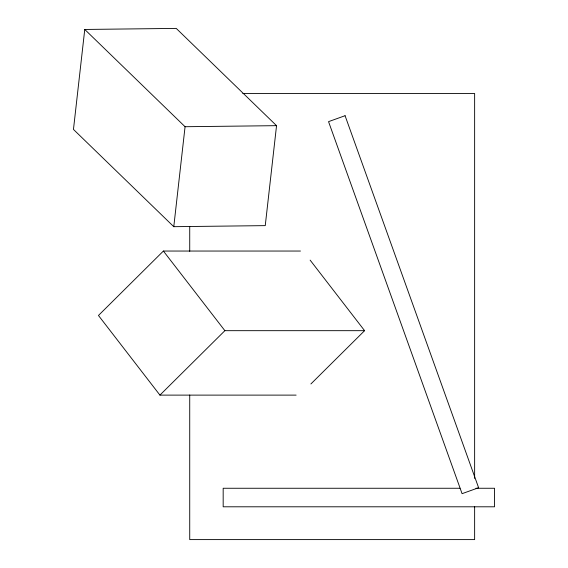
<?xml version="1.0" encoding="UTF-8"?>
<svg xmlns="http://www.w3.org/2000/svg" width="568" height="568" viewBox="0 0 568 568"><rect width="100%" height="100%" fill="white"/><g stroke="black" fill="none" stroke-linecap="round" stroke-linejoin="round"><path stroke-width="0.85" d="M84.76 29.458L73.464 129.426L173.78 226.689L265.249 225.631L276.545 125.663L176.236 28.4L84.76 29.458L185.069 126.721L276.545 125.663M173.78 226.689L185.069 126.721M300.465 251.042L163.392 251.042L98.456 315.474L159.935 395.115L296.12 395.115M159.935 395.115L224.878 330.675L364.599 330.675L310.128 260.123M310.895 383.961L364.599 330.675M242.813 93.486L474.635 93.486L474.635 478.405M459.952 488.26L223.174 488.26L223.174 506.798L494.536 506.798L494.536 488.26L475.913 488.26M163.392 251.042L224.878 330.675M474.635 506.784L474.635 539.6L189.726 539.6L189.726 395.037M189.726 226.525L189.726 251.354M345.074 115.709L328.545 121.644L462.075 493.67L478.611 487.735L345.074 115.709"/></g></svg>
